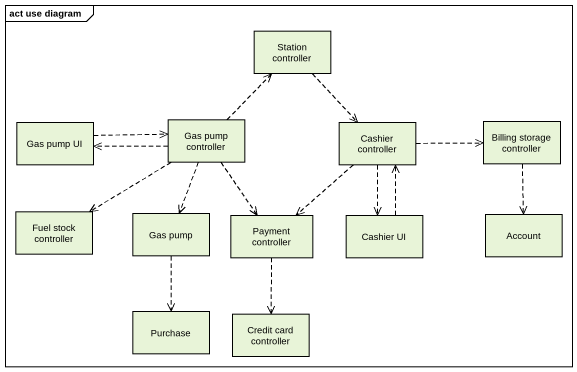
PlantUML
@startuml
mainframe act use diagram
hide empty description
state "Station controller" as Station_controller <<object>>
state "Gas pump UI" as Gas_pump_UI <<object>>
state "Gas pump controller" as Gas_pump_controller <<object>>
state "Cashier controller" as Cashier_controller <<object>>
state "Billing storage controller" as Billing_storage_controller <<object>>
state "Fuel stock controller" as Fuel_stock_controller <<object>>
state "Gas pump" as Gas_pump <<object>>
state "Payment controller" as Payment_controller <<object>>
state "Cashier UI" as Cashier_UI <<object>>
state Account <<object>>
state Purchase <<object>>
state "Credit card controller" as Credit_card_controller <<object>>
Station_controller -[dashed]-> Cashier_controller
Gas_pump_UI -right[dashed]-> Gas_pump_controller
Gas_pump_controller -up[dashed]-> Station_controller
Gas_pump_controller -left[dashed]-> Gas_pump_UI
Gas_pump_controller -[dashed]-> Fuel_stock_controller
Gas_pump_controller -[dashed]-> Gas_pump
Gas_pump_controller -[dashed]-> Payment_controller
Cashier_controller -right[dashed]-> Billing_storage_controller
Cashier_controller -[dashed]-> Payment_controller
Cashier_controller -[dashed]-> Cashier_UI
Billing_storage_controller -[dashed]-> Account
Gas_pump -[dashed]-> Purchase
Payment_controller -[dashed]-> Credit_card_controller
Cashier_UI -up[dashed]-> Cashier_controller
@enduml
